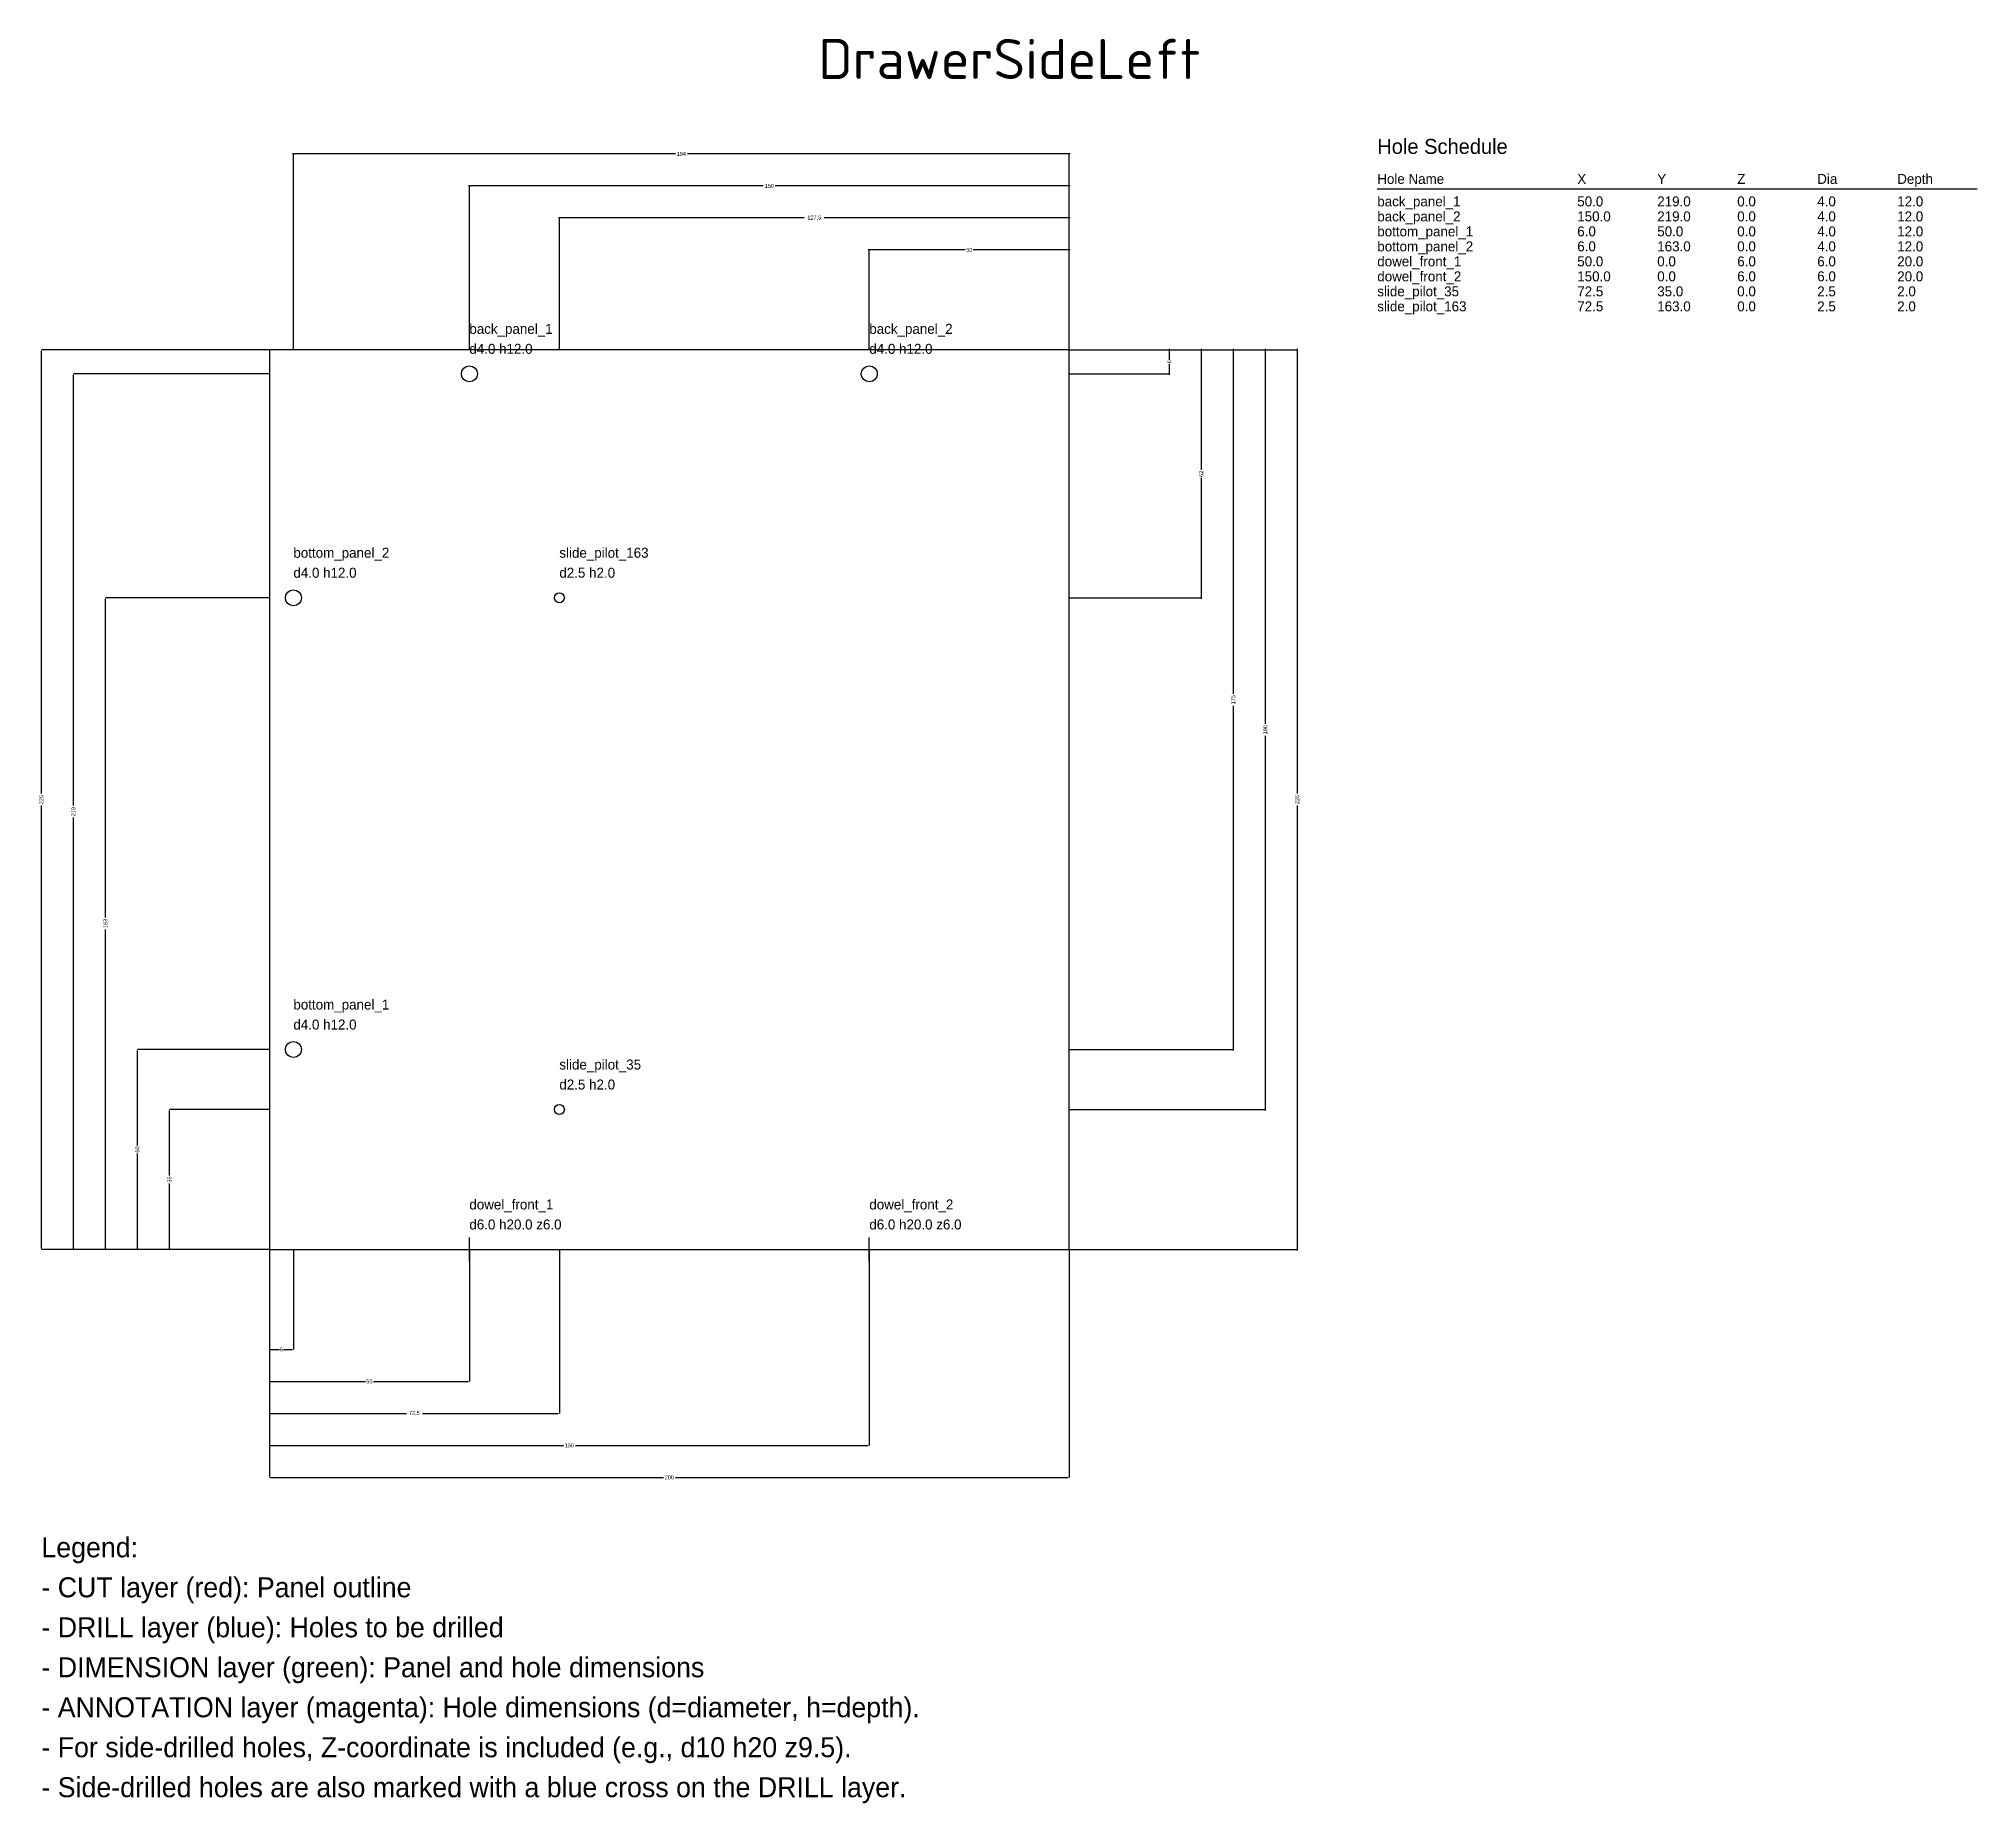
# Model space of a CAD drawing. Header units: millimetres. Extents: x -58 to 427, y -139 to 303.
import ezdxf
from ezdxf.enums import TextEntityAlignment as Align

# ---------------------------------------------------------------- set-up
doc = ezdxf.new("R2010")
doc.units = ezdxf.units.MM
for name, color, linetype in [('ANNOTATION', 6, 'Continuous'), ('CUT', 1, 'Continuous'), ('DIMENSION', 3, 'Continuous'), ('DRILL', 5, 'Continuous')]:
    doc.layers.add(name, color=color, linetype=linetype)
doc.styles.add('Title', font='ISOCPEUR.ttf')
doc.dimstyles.get("Standard").update_dxf_attribs({"dimtxt": 2.5, "dimasz": 2.5, "dimexe": 1.25, "dimexo": 0.625, "dimtad": 1, "dimtxsty": 'Standard', "dimcen": 2.5, "dimazin": 3, "dimtfac": 1, "dimtmove": 0, "dimatfit": 3})

# ---------------------------------------------------------------- blocks, each defined once
blk = doc.blocks.new('_CLOSEDFILLED')
at = {"color": 0, "linetype": 'ByBlock'}
blk.add_solid([(-1, 0.2), (0, 0), (-1, -0.2)], dxfattribs=at)
blk = doc.blocks.new('*D0')
for p, q in [((0, 0), (0, -25)), ((6, 0), (6, -25)), ((0.25, -25), (2.5, -25)), ((3.5, -25), (5.75, -25))]:
    blk.add_line(p, q)
at = {"layer": 'Defpoints'}
for p in [(0, 0), (6, 0), (0, -25)]:
    blk.add_point(p, dxfattribs=at)
at = {"layer": 'DIMENSION', "xscale": 0.25, "yscale": 0.25, "rotation": 180}
blk.add_blockref('_CLOSEDFILLED', (0, -25), dxfattribs=at)
at = {"layer": 'DIMENSION', "xscale": 0.25, "yscale": 0.25}
blk.add_blockref('_CLOSEDFILLED', (6, -25), dxfattribs=at)
at = {"layer": 'DIMENSION', "insert": (3, -25), "char_height": 1, "attachment_point": 5}
blk.add_mtext('6', dxfattribs=at)
blk = doc.blocks.new('*D2')
for p, q in [((0, 0), (0, -33)), ((50, 0), (50, -33)), ((0.25, -33), (24, -33)), ((26, -33), (49.75, -33))]:
    blk.add_line(p, q)
at = {"layer": 'Defpoints'}
for p in [(0, 0), (50, 0), (0, -33)]:
    blk.add_point(p, dxfattribs=at)
at = {"layer": 'DIMENSION', "xscale": 0.25, "yscale": 0.25, "rotation": 180}
blk.add_blockref('_CLOSEDFILLED', (0, -33), dxfattribs=at)
at = {"layer": 'DIMENSION', "xscale": 0.25, "yscale": 0.25}
blk.add_blockref('_CLOSEDFILLED', (50, -33), dxfattribs=at)
at = {"layer": 'DIMENSION', "insert": (25, -33), "char_height": 1, "attachment_point": 5}
blk.add_mtext('50', dxfattribs=at)
blk = doc.blocks.new('*D3')
for p, q in [((0, 0), (0, -41)), ((72.5, 0), (72.5, -41)), ((0.25, -41), (34.25, -41)), ((38.25, -41), (72.25, -41))]:
    blk.add_line(p, q)
at = {"layer": 'Defpoints'}
for p in [(0, 0), (72.5, 0), (0, -41)]:
    blk.add_point(p, dxfattribs=at)
at = {"layer": 'DIMENSION', "xscale": 0.25, "yscale": 0.25, "rotation": 180}
blk.add_blockref('_CLOSEDFILLED', (0, -41), dxfattribs=at)
at = {"layer": 'DIMENSION', "xscale": 0.25, "yscale": 0.25}
blk.add_blockref('_CLOSEDFILLED', (72.5, -41), dxfattribs=at)
at = {"layer": 'DIMENSION', "insert": (36.25, -41), "char_height": 1, "attachment_point": 5}
blk.add_mtext('72,5', dxfattribs=at)
blk = doc.blocks.new('*D4')
for p, q in [((0, 0), (0, -49)), ((150, 0), (150, -49)), ((0.25, -49), (73.5, -49)), ((76.5, -49), (149.75, -49))]:
    blk.add_line(p, q)
at = {"layer": 'Defpoints'}
for p in [(0, 0), (150, 0), (0, -49)]:
    blk.add_point(p, dxfattribs=at)
at = {"layer": 'DIMENSION', "xscale": 0.25, "yscale": 0.25, "rotation": 180}
blk.add_blockref('_CLOSEDFILLED', (0, -49), dxfattribs=at)
at = {"layer": 'DIMENSION', "xscale": 0.25, "yscale": 0.25}
blk.add_blockref('_CLOSEDFILLED', (150, -49), dxfattribs=at)
at = {"layer": 'DIMENSION', "insert": (75, -49), "char_height": 1, "attachment_point": 5}
blk.add_mtext('150', dxfattribs=at)
blk = doc.blocks.new('*D5')
for p, q in [((0, 0), (0, -57)), ((200, 0), (200, -57)), ((0.25, -57), (98.5, -57)), ((101.5, -57), (199.75, -57))]:
    blk.add_line(p, q)
at = {"layer": 'Defpoints'}
for p in [(0, 0), (200, 0), (0, -57)]:
    blk.add_point(p, dxfattribs=at)
at = {"layer": 'DIMENSION', "xscale": 0.25, "yscale": 0.25, "rotation": 180}
blk.add_blockref('_CLOSEDFILLED', (0, -57), dxfattribs=at)
at = {"layer": 'DIMENSION', "xscale": 0.25, "yscale": 0.25}
blk.add_blockref('_CLOSEDFILLED', (200, -57), dxfattribs=at)
at = {"layer": 'DIMENSION', "insert": (100, -57), "char_height": 1, "attachment_point": 5}
blk.add_mtext('200', dxfattribs=at)
blk = doc.blocks.new('*D6')
for p, q in [((174, 250), (149.75, 250)), ((150, 225), (150, 250)), ((200.25, 250), (176, 250)), ((200, 225), (200, 250))]:
    blk.add_line(p, q)
at = {"layer": 'Defpoints'}
for p in [(200, 250), (150, 225), (200, 225)]:
    blk.add_point(p, dxfattribs=at)
at = {"layer": 'DIMENSION', "xscale": 0.25, "yscale": 0.25}
blk.add_blockref('_CLOSEDFILLED', (150, 250), dxfattribs=at)
at = {"layer": 'DIMENSION', "xscale": 0.25, "yscale": 0.25, "rotation": 180}
blk.add_blockref('_CLOSEDFILLED', (200, 250), dxfattribs=at)
at = {"layer": 'DIMENSION', "insert": (175, 250), "char_height": 1, "attachment_point": 5}
blk.add_mtext('50', dxfattribs=at)
blk = doc.blocks.new('*D7')
for p, q in [((133.75, 258), (72.25, 258)), ((72.5, 225), (72.5, 258)), ((200.25, 258), (138.75, 258)), ((200, 225), (200, 258))]:
    blk.add_line(p, q)
at = {"layer": 'Defpoints'}
for p in [(200, 258), (72.5, 225), (200, 225)]:
    blk.add_point(p, dxfattribs=at)
at = {"layer": 'DIMENSION', "xscale": 0.25, "yscale": 0.25}
blk.add_blockref('_CLOSEDFILLED', (72.5, 258), dxfattribs=at)
at = {"layer": 'DIMENSION', "xscale": 0.25, "yscale": 0.25, "rotation": 180}
blk.add_blockref('_CLOSEDFILLED', (200, 258), dxfattribs=at)
at = {"layer": 'DIMENSION', "insert": (136.25, 258), "char_height": 1, "attachment_point": 5}
blk.add_mtext('127,5', dxfattribs=at)
blk = doc.blocks.new('*D8')
for p, q in [((123.5, 266), (49.75, 266)), ((50, 225), (50, 266)), ((200.25, 266), (126.5, 266)), ((200, 225), (200, 266))]:
    blk.add_line(p, q)
at = {"layer": 'Defpoints'}
for p in [(200, 266), (50, 225), (200, 225)]:
    blk.add_point(p, dxfattribs=at)
at = {"layer": 'DIMENSION', "xscale": 0.25, "yscale": 0.25}
blk.add_blockref('_CLOSEDFILLED', (50, 266), dxfattribs=at)
at = {"layer": 'DIMENSION', "xscale": 0.25, "yscale": 0.25, "rotation": 180}
blk.add_blockref('_CLOSEDFILLED', (200, 266), dxfattribs=at)
at = {"layer": 'DIMENSION', "insert": (125, 266), "char_height": 1, "attachment_point": 5}
blk.add_mtext('150', dxfattribs=at)
blk = doc.blocks.new('*D9')
for p, q in [((101.5, 274), (5.75, 274)), ((6, 225), (6, 274)), ((200.25, 274), (104.5, 274)), ((200, 225), (200, 274))]:
    blk.add_line(p, q)
at = {"layer": 'Defpoints'}
for p in [(200, 274), (6, 225), (200, 225)]:
    blk.add_point(p, dxfattribs=at)
at = {"layer": 'DIMENSION', "xscale": 0.25, "yscale": 0.25}
blk.add_blockref('_CLOSEDFILLED', (6, 274), dxfattribs=at)
at = {"layer": 'DIMENSION', "xscale": 0.25, "yscale": 0.25, "rotation": 180}
blk.add_blockref('_CLOSEDFILLED', (200, 274), dxfattribs=at)
at = {"layer": 'DIMENSION', "insert": (103, 274), "char_height": 1, "attachment_point": 5}
blk.add_mtext('194', dxfattribs=at)
blk = doc.blocks.new('*D10')
for p, q in [((0, 35), (-25, 35)), ((-25, 18.5), (-25, 34.75)), ((-25, 0.25), (-25, 16.5)), ((0, 0), (-25, 0))]:
    blk.add_line(p, q)
at = {"layer": 'Defpoints'}
for p in [(0, 35), (-25, 0), (0, 0)]:
    blk.add_point(p, dxfattribs=at)
at = {"layer": 'DIMENSION', "xscale": 0.25, "yscale": 0.25}
for p, rotation in [((-25, 35), 90), ((-25, 0), 270)]:
    blk.add_blockref('_CLOSEDFILLED', p, dxfattribs=dict(at, rotation=rotation))
at = {"layer": 'DIMENSION', "insert": (-25, 17.5), "char_height": 1, "attachment_point": 5, "rotation": 90}
blk.add_mtext('35', dxfattribs=at)
blk = doc.blocks.new('*D11')
for p, q in [((0, 50), (-33, 50)), ((-33, 26), (-33, 49.75)), ((-33, 0.25), (-33, 24)), ((0, 0), (-33, 0))]:
    blk.add_line(p, q)
at = {"layer": 'Defpoints'}
for p in [(0, 50), (-33, 0), (0, 0)]:
    blk.add_point(p, dxfattribs=at)
at = {"layer": 'DIMENSION', "xscale": 0.25, "yscale": 0.25}
for p, rotation in [((-33, 50), 90), ((-33, 0), 270)]:
    blk.add_blockref('_CLOSEDFILLED', p, dxfattribs=dict(at, rotation=rotation))
at = {"layer": 'DIMENSION', "insert": (-33, 25), "char_height": 1, "attachment_point": 5, "rotation": 90}
blk.add_mtext('50', dxfattribs=at)
blk = doc.blocks.new('*D12')
for p, q in [((0, 163), (-41, 163)), ((-41, 83), (-41, 162.75)), ((-41, 0.25), (-41, 80)), ((0, 0), (-41, 0))]:
    blk.add_line(p, q)
at = {"layer": 'Defpoints'}
for p in [(0, 163), (-41, 0), (0, 0)]:
    blk.add_point(p, dxfattribs=at)
at = {"layer": 'DIMENSION', "xscale": 0.25, "yscale": 0.25}
for p, rotation in [((-41, 163), 90), ((-41, 0), 270)]:
    blk.add_blockref('_CLOSEDFILLED', p, dxfattribs=dict(at, rotation=rotation))
at = {"layer": 'DIMENSION', "insert": (-41, 81.5), "char_height": 1, "attachment_point": 5, "rotation": 90}
blk.add_mtext('163', dxfattribs=at)
blk = doc.blocks.new('*D13')
for p, q in [((0, 219), (-49, 219)), ((-49, 111), (-49, 218.75)), ((-49, 0.25), (-49, 108)), ((0, 0), (-49, 0))]:
    blk.add_line(p, q)
at = {"layer": 'Defpoints'}
for p in [(0, 219), (-49, 0), (0, 0)]:
    blk.add_point(p, dxfattribs=at)
at = {"layer": 'DIMENSION', "xscale": 0.25, "yscale": 0.25}
for p, rotation in [((-49, 219), 90), ((-49, 0), 270)]:
    blk.add_blockref('_CLOSEDFILLED', p, dxfattribs=dict(at, rotation=rotation))
at = {"layer": 'DIMENSION', "insert": (-49, 109.5), "char_height": 1, "attachment_point": 5, "rotation": 90}
blk.add_mtext('219', dxfattribs=at)
blk = doc.blocks.new('*D14')
for p, q in [((0, 225), (-57, 225)), ((-57, 114), (-57, 224.75)), ((-57, 0.25), (-57, 111)), ((0, 0), (-57, 0))]:
    blk.add_line(p, q)
at = {"layer": 'Defpoints'}
for p in [(0, 225), (-57, 0), (0, 0)]:
    blk.add_point(p, dxfattribs=at)
at = {"layer": 'DIMENSION', "xscale": 0.25, "yscale": 0.25}
for p, rotation in [((-57, 225), 90), ((-57, 0), 270)]:
    blk.add_blockref('_CLOSEDFILLED', p, dxfattribs=dict(at, rotation=rotation))
at = {"layer": 'DIMENSION', "insert": (-57, 112.5), "char_height": 1, "attachment_point": 5, "rotation": 90}
blk.add_mtext('225', dxfattribs=at)
blk = doc.blocks.new('*D15')
for p, q in [((200, 225), (225, 225)), ((225, 225.25), (225, 222.5)), ((200, 219), (225, 219)), ((225, 221.5), (225, 218.75))]:
    blk.add_line(p, q)
at = {"layer": 'Defpoints'}
for p in [(200, 225), (225, 225), (200, 219)]:
    blk.add_point(p, dxfattribs=at)
at = {"layer": 'DIMENSION', "xscale": 0.25, "yscale": 0.25}
for p, rotation in [((225, 225), 270), ((225, 219), 90)]:
    blk.add_blockref('_CLOSEDFILLED', p, dxfattribs=dict(at, rotation=rotation))
at = {"layer": 'DIMENSION', "insert": (225, 222), "char_height": 1, "attachment_point": 5, "rotation": 90}
blk.add_mtext('6', dxfattribs=at)
blk = doc.blocks.new('*D16')
for p, q in [((200, 225), (233, 225)), ((233, 225.25), (233, 195)), ((233, 193), (233, 162.75)), ((200, 163), (233, 163))]:
    blk.add_line(p, q)
at = {"layer": 'Defpoints'}
for p in [(200, 225), (233, 225), (200, 163)]:
    blk.add_point(p, dxfattribs=at)
at = {"layer": 'DIMENSION', "xscale": 0.25, "yscale": 0.25}
for p, rotation in [((233, 225), 270), ((233, 163), 90)]:
    blk.add_blockref('_CLOSEDFILLED', p, dxfattribs=dict(at, rotation=rotation))
at = {"layer": 'DIMENSION', "insert": (233, 194), "char_height": 1, "attachment_point": 5, "rotation": 90}
blk.add_mtext('62', dxfattribs=at)
blk = doc.blocks.new('*D17')
for p, q in [((200, 225), (241, 225)), ((241, 225.25), (241, 139)), ((241, 136), (241, 49.75)), ((200, 50), (241, 50))]:
    blk.add_line(p, q)
at = {"layer": 'Defpoints'}
for p in [(200, 225), (241, 225), (200, 50)]:
    blk.add_point(p, dxfattribs=at)
at = {"layer": 'DIMENSION', "xscale": 0.25, "yscale": 0.25}
for p, rotation in [((241, 225), 270), ((241, 50), 90)]:
    blk.add_blockref('_CLOSEDFILLED', p, dxfattribs=dict(at, rotation=rotation))
at = {"layer": 'DIMENSION', "insert": (241, 137.5), "char_height": 1, "attachment_point": 5, "rotation": 90}
blk.add_mtext('175', dxfattribs=at)
blk = doc.blocks.new('*D18')
for p, q in [((200, 225), (249, 225)), ((249, 225.25), (249, 131.5)), ((249, 128.5), (249, 34.75)), ((200, 35), (249, 35))]:
    blk.add_line(p, q)
at = {"layer": 'Defpoints'}
for p in [(200, 225), (249, 225), (200, 35)]:
    blk.add_point(p, dxfattribs=at)
at = {"layer": 'DIMENSION', "xscale": 0.25, "yscale": 0.25}
for p, rotation in [((249, 225), 270), ((249, 35), 90)]:
    blk.add_blockref('_CLOSEDFILLED', p, dxfattribs=dict(at, rotation=rotation))
at = {"layer": 'DIMENSION', "insert": (249, 130), "char_height": 1, "attachment_point": 5, "rotation": 90}
blk.add_mtext('190', dxfattribs=at)
blk = doc.blocks.new('*D19')
for p, q in [((200, 225), (257, 225)), ((257, 225.25), (257, 114)), ((257, 111), (257, -0.25)), ((200, 0), (257, 0))]:
    blk.add_line(p, q)
at = {"layer": 'Defpoints'}
for p in [(200, 225), (257, 225), (200, 0)]:
    blk.add_point(p, dxfattribs=at)
at = {"layer": 'DIMENSION', "xscale": 0.25, "yscale": 0.25}
for p, rotation in [((257, 225), 270), ((257, 0), 90)]:
    blk.add_blockref('_CLOSEDFILLED', p, dxfattribs=dict(at, rotation=rotation))
at = {"layer": 'DIMENSION', "insert": (257, 112.5), "char_height": 1, "attachment_point": 5, "rotation": 90}
blk.add_mtext('225', dxfattribs=at)

msp = doc.modelspace()

# ---------------------------------------------------------------- linework, layer by layer
at = {"layer": 'ANNOTATION'}
msp.add_line((277, 265.25), (427, 265.25), dxfattribs=at)
at = {"layer": 'CUT'}
for p, q in [((200, 225), (0, 225)), ((0, 225), (0, 0)), ((200, 0), (200, 225)), ((48, 219), (48.1522, 219.765)), ((48.1522, 218.235), (48, 219)), ((48.1522, 219.765), (48.5858, 220.414)), ((48.5858, 217.586), (48.1522, 218.235)), ((48.5858, 220.414), (49.2346, 220.848)), ((49.2346, 220.848), (50, 221)), ((50, 221), (50.7654, 220.848)), ((50.7654, 220.848), (51.4142, 220.414)), ((51.4142, 220.414), (51.8478, 219.765)), ((51.8478, 218.235), (51.4142, 217.586)), ((51.8478, 219.765), (52, 219)), ((52, 219), (51.8478, 218.235)), ((148, 219), (148.152, 219.765)), ((148.152, 218.235), (148, 219)), ((148.152, 219.765), (148.586, 220.414)), ((148.586, 217.586), (148.152, 218.235)), ((148.586, 220.414), (149.235, 220.848)), ((149.235, 220.848), (150, 221)), ((150, 221), (150.765, 220.848)), ((150.765, 220.848), (151.414, 220.414)), ((151.414, 220.414), (151.848, 219.765)), ((151.848, 218.235), (151.414, 217.586)), ((151.848, 219.765), (152, 219)), ((152, 219), (151.848, 218.235)), ((49.2346, 217.152), (48.5858, 217.586)), ((50, 217), (49.2346, 217.152)), ((50.7654, 217.152), (50, 217)), ((51.4142, 217.586), (50.7654, 217.152)), ((149.235, 217.152), (148.586, 217.586)), ((150, 217), (149.235, 217.152)), ((150.765, 217.152), (150, 217)), ((151.414, 217.586), (150.765, 217.152)), ((4.58579, 164.414), (5.23463, 164.848)), ((5.23463, 164.848), (6, 165)), ((6, 165), (6.76537, 164.848)), ((6.76537, 164.848), (7.41421, 164.414)), ((4, 163), (4.15224, 163.765)), ((4.15224, 162.235), (4, 163)), ((4.15224, 163.765), (4.58579, 164.414)), ((4.58579, 161.586), (4.15224, 162.235)), ((5.23463, 161.152), (4.58579, 161.586)), ((6, 161), (5.23463, 161.152)), ((6.76537, 161.152), (6, 161)), ((7.41421, 161.586), (6.76537, 161.152)), ((7.41421, 164.414), (7.84776, 163.765)), ((7.84776, 162.235), (7.41421, 161.586)), ((7.84776, 163.765), (8, 163)), ((8, 163), (7.84776, 162.235)), ((71.25, 163), (71.3451, 163.478)), ((71.3451, 162.522), (71.25, 163)), ((71.3451, 163.478), (71.6161, 163.884)), ((71.6161, 162.116), (71.3451, 162.522)), ((71.6161, 163.884), (72.0216, 164.155)), ((72.0216, 161.845), (71.6161, 162.116)), ((72.0216, 164.155), (72.5, 164.25)), ((72.5, 161.75), (72.0216, 161.845)), ((72.5, 164.25), (72.9784, 164.155)), ((72.9784, 161.845), (72.5, 161.75)), ((72.9784, 164.155), (73.3839, 163.884)), ((73.3839, 162.116), (72.9784, 161.845)), ((73.3839, 163.884), (73.6548, 163.478)), ((73.6548, 162.522), (73.3839, 162.116)), ((73.6548, 163.478), (73.75, 163)), ((73.75, 163), (73.6548, 162.522)), ((4, 50), (4.15224, 50.7654)), ((4.15224, 49.2346), (4, 50)), ((4.15224, 50.7654), (4.58579, 51.4142)), ((4.58579, 48.5858), (4.15224, 49.2346)), ((4.58579, 51.4142), (5.23463, 51.8478)), ((5.23463, 48.1522), (4.58579, 48.5858)), ((5.23463, 51.8478), (6, 52)), ((6, 52), (6.76537, 51.8478)), ((6.76537, 51.8478), (7.41421, 51.4142)), ((7.41421, 48.5858), (6.76537, 48.1522)), ((7.41421, 51.4142), (7.84776, 50.7654)), ((7.84776, 49.2346), (7.41421, 48.5858)), ((7.84776, 50.7654), (8, 50)), ((8, 50), (7.84776, 49.2346)), ((6, 48), (5.23463, 48.1522)), ((6.76537, 48.1522), (6, 48)), ((71.25, 35), (71.3451, 35.4784)), ((71.3451, 34.5216), (71.25, 35)), ((71.3451, 35.4784), (71.6161, 35.8839)), ((71.6161, 34.1161), (71.3451, 34.5216)), ((71.6161, 35.8839), (72.0216, 36.1548)), ((72.0216, 33.8451), (71.6161, 34.1161)), ((72.0216, 36.1548), (72.5, 36.25)), ((72.5, 36.25), (72.9784, 36.1548)), ((72.9784, 36.1548), (73.3839, 35.8839)), ((73.3839, 34.1161), (72.9784, 33.8451)), ((73.3839, 35.8839), (73.6548, 35.4784)), ((73.6548, 34.5216), (73.3839, 34.1161)), ((73.6548, 35.4784), (73.75, 35)), ((73.75, 35), (73.6548, 34.5216)), ((72.5, 33.75), (72.0216, 33.8451)), ((72.9784, 33.8451), (72.5, 33.75)), ((0, 0), (200, 0))]:
    msp.add_line(p, q, dxfattribs=at)
at = {"layer": 'DRILL', "color": 5}
for p, q in [((47, 0), (53, 0)), ((50, -3), (50, 3)), ((147, 0), (153, 0)), ((150, -3), (150, 3))]:
    msp.add_line(p, q, dxfattribs=at)

# ---------------------------------------------------------------- texts
at = {"layer": 'ANNOTATION', "style": 'Title'}
msp.add_text('DrawerSideLeft', height=10, dxfattribs=at).set_placement((185, 297.75), align=Align.MIDDLE_CENTER)
at = {"layer": 'ANNOTATION'}
for s, height, p in [('Hole Schedule', 3.75, (277, 274)), ('Hole Name', 2.5, (277, 266.5)), ('X', 2.5, (327, 266.5)), ('Y', 2.5, (347, 266.5)), ('Z', 2.5, (367, 266.5)), ('Dia', 2.5, (387, 266.5)), ('Depth', 2.5, (407, 266.5)), ('back_panel_1', 2.5, (277, 260.875)), ('50.0', 2.5, (327, 260.875)), ('219.0', 2.5, (347, 260.875)), ('0.0', 2.5, (367, 260.875)), ('4.0', 2.5, (387, 260.875)), ('12.0', 2.5, (407, 260.875)), ('back_panel_2', 2.5, (277, 257.125)), ('150.0', 2.5, (327, 257.125)), ('219.0', 2.5, (347, 257.125)), ('0.0', 2.5, (367, 257.125)), ('4.0', 2.5, (387, 257.125)), ('12.0', 2.5, (407, 257.125)), ('bottom_panel_1', 2.5, (277, 253.375)), ('bottom_panel_2', 2.5, (277, 249.625)), ('6.0', 2.5, (327, 253.375)), ('6.0', 2.5, (327, 249.625)), ('50.0', 2.5, (347, 253.375)), ('163.0', 2.5, (347, 249.625)), ('0.0', 2.5, (367, 253.375)), ('0.0', 2.5, (367, 249.625)), ('4.0', 2.5, (387, 253.375)), ('4.0', 2.5, (387, 249.625)), ('12.0', 2.5, (407, 253.375)), ('12.0', 2.5, (407, 249.625)), ('dowel_front_1', 2.5, (277, 245.875)), ('50.0', 2.5, (327, 245.875)), ('0.0', 2.5, (347, 245.875)), ('6.0', 2.5, (367, 245.875)), ('6.0', 2.5, (387, 245.875)), ('20.0', 2.5, (407, 245.875)), ('dowel_front_2', 2.5, (277, 242.125)), ('150.0', 2.5, (327, 242.125)), ('0.0', 2.5, (347, 242.125)), ('6.0', 2.5, (367, 242.125)), ('6.0', 2.5, (387, 242.125)), ('20.0', 2.5, (407, 242.125)), ('slide_pilot_35', 2.5, (277, 238.375)), ('72.5', 2.5, (327, 238.375)), ('35.0', 2.5, (347, 238.375)), ('0.0', 2.5, (367, 238.375)), ('2.5', 2.5, (387, 238.375)), ('2.0', 2.5, (407, 238.375)), ('slide_pilot_163', 2.5, (277, 234.625)), ('72.5', 2.5, (327, 234.625)), ('163.0', 2.5, (347, 234.625)), ('0.0', 2.5, (367, 234.625)), ('2.5', 2.5, (387, 234.625)), ('2.0', 2.5, (407, 234.625)), ('back_panel_1', 2.5, (50, 229)), ('back_panel_2', 2.5, (150, 229)), ('d4.0 h12.0', 2.5, (50, 224)), ('d4.0 h12.0', 2.5, (150, 224)), ('bottom_panel_2', 2.5, (6, 173)), ('slide_pilot_163', 2.5, (72.5, 173)), ('d4.0 h12.0', 2.5, (6, 168)), ('d2.5 h2.0', 2.5, (72.5, 168)), ('bottom_panel_1', 2.5, (6, 60)), ('d4.0 h12.0', 2.5, (6, 55)), ('slide_pilot_35', 2.5, (72.5, 45)), ('d2.5 h2.0', 2.5, (72.5, 40)), ('dowel_front_1', 2.5, (50, 10)), ('dowel_front_2', 2.5, (150, 10)), ('d6.0 h20.0 z6.0', 2.5, (50, 5)), ('d6.0 h20.0 z6.0', 2.5, (150, 5)), ('Legend:', 5, (-57, -77)), ('- CUT layer (red): Panel outline', 5, (-57, -87)), ('- DRILL layer (blue): Holes to be drilled', 5, (-57, -97)), ('- DIMENSION layer (green): Panel and hole dimensions', 5, (-57, -107)), ('- ANNOTATION layer (magenta): Hole dimensions (d=diameter, h=depth).', 5, (-57, -117)), ('- For side-drilled holes, Z-coordinate is included (e.g., d10 h20 z9.5).', 5, (-57, -127)), ('- Side-drilled holes are also marked with a blue cross on the DRILL layer.', 5, (-57, -137))]:
    msp.add_text(s, height=height, dxfattribs=at).set_placement(p)

# ---------------------------------------------------------------- dimensions: what is measured, and where the dimension line sits
at = {"layer": 'DIMENSION'}
for base, p1, p2, picture, middle in [((200, 274), (200, 225), (6, 225), '*D9', (103, 274)), ((200, 266), (200, 225), (50, 225), '*D8', (125, 266)), ((200, 258), (200, 225), (72.5, 225), '*D7', (136.25, 258)), ((200, 250), (200, 225), (150, 225), '*D6', (175, 250)), ((0, -25), (0, 0), (6, 0), '*D0', (3, -25)), ((0, -33), (0, 0), (50, 0), '*D2', (25, -33)), ((0, -41), (0, 0), (72.5, 0), '*D3', (36.25, -41)), ((0, -49), (0, 0), (150, 0), '*D4', (75, -49)), ((0, -57), (0, 0), (200, 0), '*D5', (100, -57))]:
    dim = msp.add_linear_dim(base=base, p1=p1, p2=p2, dimstyle='Standard', dxfattribs=at)
    dim.commit()
    dim.dimension.update_dxf_attribs({"geometry": picture, "text_midpoint": middle})
for base, p1, p2, picture, middle in [((-57, 0), (0, 0), (0, 225), '*D14', (-57, 112.5)), ((225, 225), (200, 225), (200, 219), '*D15', (225, 222)), ((233, 225), (200, 225), (200, 163), '*D16', (233, 194)), ((241, 225), (200, 225), (200, 50), '*D17', (241, 137.5)), ((249, 225), (200, 225), (200, 35), '*D18', (249, 130)), ((257, 225), (200, 225), (200, 0), '*D19', (257, 112.5)), ((-49, 0), (0, 0), (0, 219), '*D13', (-49, 109.5)), ((-41, 0), (0, 0), (0, 163), '*D12', (-41, 81.5)), ((-33, 0), (0, 0), (0, 50), '*D11', (-33, 25)), ((-25, 0), (0, 0), (0, 35), '*D10', (-25, 17.5))]:
    dim = msp.add_linear_dim(base=base, p1=p1, p2=p2, angle=90, dimstyle='Standard', dxfattribs=at)
    dim.commit()
    dim.dimension.update_dxf_attribs({"geometry": picture, "text_midpoint": middle})

doc.saveas('drawing.dxf')
